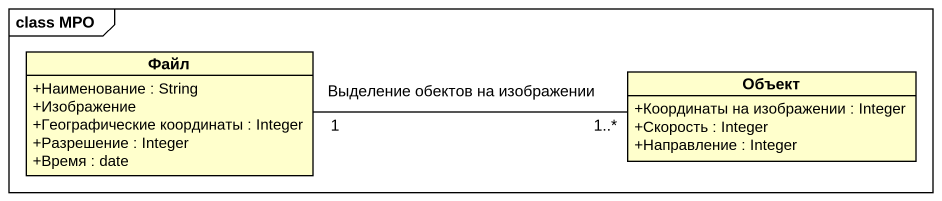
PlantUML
@startuml
mainframe class MPO
hide circle
hide empty members
skinparam classAttributeIconSize 0
class Файл {
  +Наименование : String
  +Изображение
  +Географические координаты : Integer
  +Разрешение : Integer
  +Время : date
}
class Объект {
  +Координаты на изображении : Integer
  +Скорость : Integer
  +Направление : Integer
}
Файл "1" -right- "1..*" Объект : Выделение обектов на изображении
@enduml
